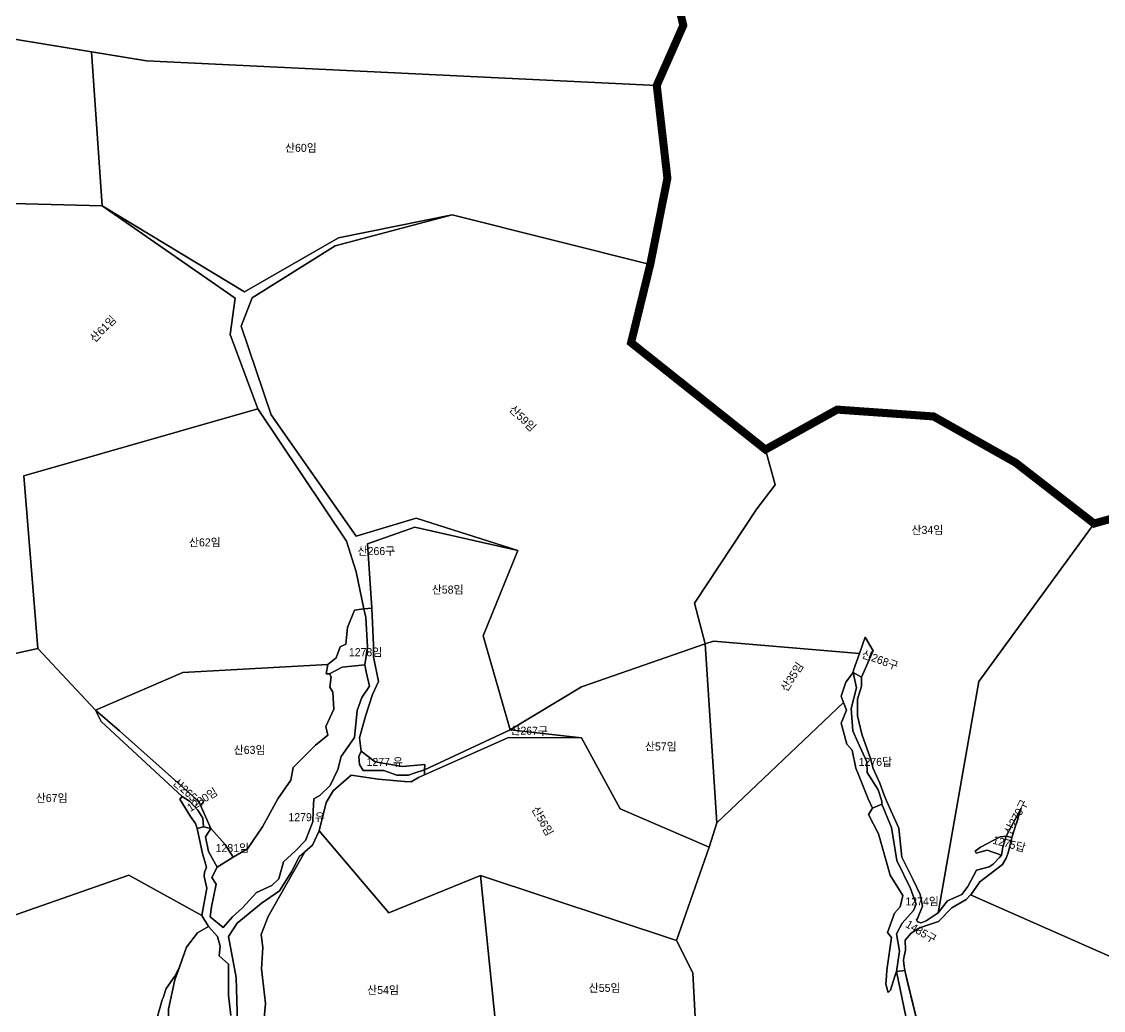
# Model space of a CAD drawing. Header units: metres. Extents: x 425810 to 429904, y 275710 to 280356.
# Drawn here: x 426609 to 427282, y 277269 to 277885 of the extents above; entities that cross this region are included whole.
import ezdxf

# ---------------------------------------------------------------- set-up
doc = ezdxf.new("R2010")
doc.units = ezdxf.units.M
doc.linetypes.add('boundary', pattern=[170, 150, -4, 4, -4, 4, -4])
for name, color, linetype in [('-00-경계_369-1 369 매입(20240430)', 7, 'Continuous'), ('00_지번', 6, 'Continuous'), ('00_지적', 6, 'Continuous')]:
    doc.layers.add(name, color=color, linetype=linetype)
doc.styles.get("Standard").update_dxf_attribs({"font": ''})
doc.styles.get('Standard').set_extended_font_data('Gulim')

msp = doc.modelspace()

# ---------------------------------------------------------------- linework, layer by layer
at = {"layer": '-00-경계_369-1 369 매입(20240430)', "color": 1, "linetype": 'boundary', "flags": 128}
msp.add_lwpolyline([(428568.2, 278277.68, 5, 5, -0.256621), (428516.85, 278290.67, 5, 5, 0), (428504.6, 278302.09, 5, 5, 0), (428496.1, 278302.15, 5, 5, 0), (428456.74, 278329.89, 5, 5, 0), (428428.08, 278337.92, 5, 5, 0), (428400.18, 278336.56, 5, 5, 0), (428393.52, 278342.44, 5, 5, 0), (428360.53, 278339.18, 5, 5, 0), (428354.62, 278333.91, 5, 5, 0), (428339.13, 278332.78, 5, 5, 0), (428328.67, 278336.03, 5, 5, 0), (428326.56, 278335.82, 5, 5, -0.1835), (428248, 278356.97, 5, 5, 0), (428217.51, 278379.09, 5, 5, 0), (428175.02, 278410.59, 5, 5, 0), (428156.03, 278422.22, 5, 5, 0), (428142.35, 278429.28, 5, 5, 0), (428040.45, 278481.59, 5, 5, 0), (427977.64, 278514.83, 5, 5, 0), (427941.57, 278533.23, 5, 5, 0), (427943.15, 278543.65, 5, 5, 0), (427944.74, 278554.21, 5, 5, 0), (427944.8, 278554.24, 5, 5, 0), (427949.67, 278585.84, 5, 5, 0), (427921.6, 278588.92, 5, 5, 0), (427848.94, 278616.01, 5, 5, 0), (427828.56, 278640.7, 5, 5, 0), (427798.74, 278646.62, 5, 5, 0), (427777.67, 278622.48, 5, 5, 0), (427733.55, 278606.06, 5, 5, 0), (427677.3, 278626.99, 5, 5, 0), (427610.58, 278626.99, 5, 5, 0), (427592.4, 278607.6, 5, 5, 0), (427587.84, 278607.71, 5, 5, 0), (427567.97, 278626.99, 5, 5, 0), (427514.13, 278626.99, 5, 5, 0), (427498.57, 278595.16, 5, 5, 0), (427334.49, 278598.47, 5, 5, 0), (427321.51, 278586.38, 5, 5, 0), (427300.15, 278581.28, 5, 5, 0), (427301.99, 278518.95, 5, 5, 0), (427297.86, 278481.07, 5, 5, 0), (427297.44, 278477.16, 5, 5, 0), (427251.4, 278493.07, 5, 5, 0), (427212.92, 278490, 5, 5, 0), (427192.22, 278480.9, 5, 5, 0), (427194.93, 278477.05, 5, 5, 0), (427190.75, 278468.73, 5, 5, 0), (427186.47, 278462.68, 5, 5, 0), (427174.5, 278461.44, 5, 5, 0), (427159.34, 278468.76, 5, 5, 0), (427160.1, 278470.27, 5, 5, 0), (427155.3, 278470.36, 5, 5, 0), (427145.4, 278471.68, 5, 5, 0), (427141.13, 278469.37, 5, 5, 0), (427135.91, 278471.57, 5, 5, 0), (427121.76, 278437.91, 5, 5, 0), (427126.64, 278389.66, 5, 5, 0), (427123.16, 278338.37, 5, 5, 0), (427104.57, 278330.11, 5, 5, 0), (427060.11, 278310.36, 5, 5, 0), (427026.19, 278280.45, 5, 5, 0), (427014.49, 278270.13, 5, 5, 0), (426953.95, 278216.78, 5, 5, 0), (426978.09, 278210.09, 5, 5, 0), (427020.13, 278179.51, 5, 5, 0), (427026.21, 278172.91, 5, 5, 0), (426987.7, 278121.75, 5, 5, 0), (427011.74, 277949.56, 5, 5, 0), (427009.57, 277929.72, 5, 5, 0), (427020.63, 277882.75, 5, 5, 0), (427004.12, 277845.38, 5, 5, 0), (427010.75, 277787.53, 5, 5, 0), (427000.04, 277733.77, 5, 5, 0), (426988.13, 277685.16, 5, 5, 0), (427071.78, 277618.58, 5, 5, 0), (427116.45, 277643.45, 5, 5, 0), (427176.44, 277639.2, 5, 5, 0), (427227.52, 277610.41, 5, 5, 0), (427276.41, 277572.48, 5, 5, 0), (427321.08, 277585.09, 5, 5, 0), (427330.23, 277571.3, 5, 5, 0), (427344, 277550.55, 5, 5, 0), (427365.09, 277566.33, 5, 5, 0), (427375.35, 277574.01, 5, 5, 0), (427398.27, 277600.7, 5, 5, 0), (427494.66, 277583.04, 5, 5, 0), (427544, 277627.17, 5, 5, 0), (427567.47, 277710.99, 5, 5, 0), (427554.42, 277765.36, 5, 5, 0), (427542.06, 277816.86, 5, 5, 0), (427541.14, 277820.68, 5, 5, 0), (427560.72, 277905.61, 5, 5, 0), (427645.9, 277978.09, 5, 5, 0), (427744.53, 278038.63, 5, 5, 0), (427769.87, 278054.19, 5, 5, 0), (427843.22, 278092.11, 5, 5, 0), (427863.42, 278107.41, 5, 5, 0), (427882.74, 278137.91, 5, 5, 0), (427883.96, 278166.41, 5, 5, 0), (427887.32, 278175.35, 5, 5, 0), (427911.39, 278196.86, 5, 5, 0), (427912.01, 278222.73, 5, 5, 0), (427957.75, 278215, 5, 5, 0), (428012.07, 277983.38, 5, 5, 0), (428096.94, 278017.94, 5, 5, 0), (428242.95, 277930.41, 5, 5, 0), (428306.39, 277955.36, 5, 5, 0), (428324.62, 277923.61, 5, 5, 0), (428355.58, 277903.46, 5, 5, 0), (428374.91, 277886.18, 5, 5, 0), (428418.94, 277906.25, 5, 5, 0), (428511.44, 277881.13, 5, 5, 0), (428538.77, 277857.59, 5, 5, 0), (428559.92, 277839.38, 5, 5, 0), (428636.97, 277806.59, 5, 5, 0), (428652.4, 277809.9, 5, 5, 0), (428668.37, 277830.72, 5, 5, 0), (428700.96, 277880.83, 5, 5, 0), (428728.31, 277913.69, 5, 5, 0), (428781.43, 277944.52, 5, 5, 0), (428812, 277973.66, 5, 5, 0), (428825.47, 278025.91, 5, 5, 0), (428800.16, 278143.76, 5, 5, 0), (428770.39, 278292, 5, 5, 0), (428769.49, 278303.13, 5, 5, 0), (428763.5, 278310.16, 5, 5, 0), (428768.71, 278316.82, 5, 5, 0), (428772.3, 278323.95, 5, 5, 0), (428772.95, 278326.25, 5, 5, 0), (428774.61, 278332.28, 5, 5, 0), (428774.99, 278335.62, 5, 5, 0), (428775.27, 278344.56, 5, 5, 0), (428773.29, 278344.11, 5, 5, 0), (428766.79, 278345.34, 5, 5, 0), (428765.8, 278348.33, 5, 5, 0), (428758.91, 278368.99, 5, 5, 0), (428750.66, 278369.36, 5, 5, -0.399832), (428717.94, 278316.64, 5, 5, 0), (428568.21, 278277.68, 5, 5, -0.000062), (428568.2, 278277.68, 0, 0, 0)], format="xyseb", dxfattribs=at)
at = {"layer": '00_지적', "linetype": 'Continuous', "flags": 128}
for points in [[(427009.57, 277929.72), (427020.63, 277882.75), (427004.12, 277845.38), (426686.49, 277860.8), (426595.1, 277875.72), (426606.45, 277938.19)], [(427321.08, 277585.09), (427276.41, 277572.48), (427227.52, 277610.41), (427176.44, 277639.2), (427116.45, 277643.45), (427071.78, 277618.58), (426988.13, 277685.16), (427000.04, 277733.77), (427010.75, 277787.53), (427004.12, 277845.38), (427020.63, 277882.75), (427009.57, 277929.72)], [(427304.19, 277295.01), (427199.5, 277341.15), (427199.62, 277341.27), (427205.24, 277349.37), (427219.31, 277360.07), (427221.6, 277364.11), (427222.86, 277367.45), (427225.28, 277377.01), (427231.07, 277395.14), (427221.74, 277377.67), (427221.74, 277377.67), (427217.96, 277377.33), (427205.59, 277370.86), (427202.42, 277368.37), (427202.92, 277367.09), (427209.73, 277368.98), (427218.69, 277365.93), (427217.53, 277364.47), (427213.65, 277360.24), (427211.09, 277358.68), (427203.23, 277356.52), (427197.88, 277346.49), (427194.09, 277341.47), (427185.08, 277337.39), (427181.97, 277333.44), (427179.37, 277330.02), (427204.61, 277474.06), (427276.41, 277572.48), (427321.08, 277585.09)], [(426738.9, 277266.01), (426737.54, 277278.75), (426737.53, 277298.06), (426731.7, 277303.15), (426732.36, 277309.32), (426730.7, 277315.18), (426725.12, 277321.41), (426720.87, 277328.42), (426723.99, 277345.37), (426722.39, 277352.63), (426722.53, 277355.27), (426723.74, 277358.37), (426721.23, 277366.97), (426718, 277382.58), (426721.94, 277383.5), (426726.5, 277382.56), (426723.22, 277377.38), (426725.13, 277368.3), (426730.34, 277358.37), (426727.09, 277352.02), (426729.74, 277347.77), (426726.95, 277333.82), (426726.1, 277327.54), (426734.16, 277320.96), (426740.07, 277327.44), (426746.14, 277333.03), (426754.97, 277342.66), (426764.52, 277347.13), (426768.86, 277351.22), (426771.65, 277361.69), (426779.24, 277368.67), (426785.48, 277375.05), (426789.95, 277386.61), (426790.19, 277393.28), (426790.54, 277400.95), (426794.33, 277403.12), (426800.81, 277409.35), (426805.57, 277419.19), (426807.71, 277427.35), (426815.95, 277439.26), (426817.49, 277456.01), (426820.4, 277464.17), (426825.29, 277471.1), (426823.25, 277480.15), (426822.41, 277484.54), (426823.97, 277495.76), (426823.04, 277513.92), (426821.66, 277519.26), (426826.81, 277519.81), (426827.68, 277496.76), (426827.85, 277489.48), (426830.94, 277474.17), (426827.1, 277465.92), (426822.87, 277452.52), (426819.04, 277438.98), (426820.04, 277430.6), (426818.54, 277427.47), (426819.04, 277422.33), (426821.25, 277418.67), (426834.13, 277418.63), (426842.31, 277415.85), (426849.59, 277415.68), (426853.18, 277416.9), (426859.57, 277419.06), (426859.51, 277415.94), (426855.69, 277414.26), (426851.13, 277411.58), (426847.02, 277411.73), (426830.57, 277413.31), (426813.79, 277415.8), (426802.69, 277406.05), (426798.2, 277398.64), (426793.94, 277380.98), (426789.76, 277372.11), (426781.49, 277364.83), (426776.72, 277355.44), (426769.21, 277343.72), (426757.73, 277335.87), (426742.95, 277323.66), (426737.38, 277315.17), (426742.18, 277289.74), (426743.18, 277261.07)], [(426512.33, 277471.29), (426618.79, 277494.68), (426654.61, 277456.29), (426658.21, 277449.11), (426708.61, 277402.56), (426707.09, 277400.75), (426713.81, 277390.02), (426717.03, 277385.68), (426718, 277382.58), (426721.23, 277366.97), (426723.74, 277358.37), (426722.53, 277355.27), (426722.39, 277352.63), (426723.99, 277345.37), (426720.87, 277328.42), (426675.42, 277353.45), (426551.26, 277310.14)], [(427030.92, 277209.69), (427026.57, 277292.56), (427016.51, 277312.68), (427036.72, 277370.96), (427041.53, 277386.01), (427120.43, 277461), (427120.43, 277461), (427122.31, 277456.27), (427118.87, 277448.1), (427122.38, 277435.16), (427125.78, 277431.36), (427127.98, 277420.06), (427129.5, 277416.58), (427135.69, 277401), (427138.45, 277395.27), (427135.87, 277391.24), (427142.1, 277379.15), (427149.51, 277353.44), (427157.35, 277340.77), (427155.72, 277333.83), (427152.21, 277329.76), (427147.77, 277317.67), (427150.36, 277314.6), (427147.36, 277294.32), (427147.09, 277290.7), (427146.74, 277285.57), (427148.11, 277280.29), (427149.67, 277281.87), (427152.28, 277290.52), (427153.39, 277293.46), (427170.87, 277209.35)], [(426743.18, 277261.07), (426742.18, 277289.74), (426737.38, 277315.17), (426742.95, 277323.66), (426757.73, 277335.87), (426769.21, 277343.72), (426776.72, 277355.44), (426781.49, 277364.83), (426785.07, 277367.98), (426762.13, 277327.69), (426757.88, 277316.6), (426758.89, 277308.31), (426758.11, 277295.04), (426760.52, 277273.61), (426759.35, 277259.6)], [(426551.26, 277310.14), (426675.42, 277353.45), (426720.87, 277328.42), (426725.12, 277321.41), (426718.14, 277317.5), (426711.35, 277308.61), (426706.87, 277296.23), (426704.12, 277290.63), (426698.59, 277282.92), (426696.8, 277277.06), (426696.21, 277275.84), (426691.48, 277258.87), (426687.36, 277240.94), (426672.21, 277214.03), (426662.85, 277214.31), (426609.97, 277215.9), (426574.97, 277204.9)], [(426700.18, 277263.4), (426700.15, 277270.05), (426703.97, 277288.24), (426711.35, 277308.61), (426718.14, 277317.5), (426725.12, 277321.41), (426730.7, 277315.18), (426732.36, 277309.32), (426731.7, 277303.15), (426737.53, 277298.06), (426737.54, 277278.75), (426738.9, 277266.01)], [(426691.48, 277258.87), (426696.21, 277275.84), (426696.8, 277277.06), (426698.59, 277282.92), (426704.12, 277290.63), (426706.87, 277296.23), (426703.97, 277288.24), (426700.15, 277270.05), (426700.18, 277263.4)]]:
    msp.add_lwpolyline(points, dxfattribs=at)
for points in [[(426595.1, 277875.72), (426652.28, 277866.38), (426658.74, 277770.37), (426563.08, 277772.84), (426578.87, 277724.79), (426575.58, 277704.11), (426380.91, 277676.9), (426359.6, 277714.24), (426362.47, 277798.78), (426359.93, 277841.32), (426574.94, 277824.16), (426595.1, 277875.72)], [(426652.28, 277866.38), (426686.49, 277860.8), (427004.12, 277845.38), (427010.75, 277787.53), (427000.04, 277733.77), (426876.76, 277764.87), (426806.05, 277750.45), (426747.42, 277716.81), (426658.74, 277770.37), (426652.28, 277866.38)], [(426575.58, 277704.11), (426578.87, 277724.79), (426563.08, 277772.84), (426658.74, 277770.37), (426741.69, 277712.79), (426738.56, 277690.29), (426755.83, 277643.92), (426610.04, 277602.17), (426618.79, 277494.68), (426512.33, 277471.29), (426459.17, 277544.34), (426514.02, 277561.11), (426510.59, 277589.69), (426543.02, 277601.1), (426569.79, 277667.76), (426575.58, 277704.11)], [(426658.74, 277770.37), (426747.42, 277716.81), (426806.05, 277750.45), (426876.76, 277764.87), (426803.93, 277745.56), (426752.19, 277713.12), (426745.42, 277695.44), (426764, 277640.23), (426816.96, 277564.53), (426854.25, 277575.81), (426917.7, 277555.63), (426853.44, 277570.22), (426824, 277559.89), (426826.81, 277519.81), (426821.66, 277519.26), (426817.05, 277542.48), (426810.85, 277561.52), (426755.83, 277643.92), (426738.56, 277690.29), (426741.69, 277712.79), (426658.74, 277770.37)], [(426876.76, 277764.87), (427000.04, 277733.77), (426988.13, 277685.16), (427071.78, 277618.58), (427077.81, 277596.56), (427066.43, 277581.7), (427027.54, 277522.91), (427034.27, 277497.54), (426957.21, 277470.7), (426912.94, 277444.08), (426896.02, 277502.48), (426917.7, 277555.63), (426854.25, 277575.81), (426816.96, 277564.53), (426764, 277640.23), (426745.42, 277695.44), (426752.19, 277713.12), (426803.93, 277745.56), (426876.76, 277764.87)], [(426755.83, 277643.92), (426810.85, 277561.52), (426817.05, 277542.48), (426821.66, 277519.26), (426815.98, 277518.49), (426811.62, 277507.83), (426810.6, 277497.25), (426806.91, 277495.78), (426804.53, 277488.83), (426799.42, 277484.72), (426708.95, 277479.66), (426654.61, 277456.29), (426618.79, 277494.68), (426610.04, 277602.17), (426755.83, 277643.92)], [(427276.41, 277572.48), (427204.61, 277474.06), (427179.37, 277330.02), (427171.77, 277325.08), (427168.77, 277323.74), (427166.49, 277324.49), (427165.87, 277325.7), (427166.43, 277326.38), (427169.52, 277334.15), (427168.16, 277341.52), (427163.8, 277350.51), (427156.72, 277364.75), (427154.84, 277382.74), (427147.15, 277399.69), (427145.76, 277403.39), (427142.98, 277410.71), (427138.86, 277419.94), (427137.27, 277426.17), (427131.79, 277441.32), (427129.08, 277452.69), (427129.17, 277463.03), (427131.54, 277471.2), (427131.56, 277476.81), (427138.76, 277493.26), (427133.83, 277501.65), (427130.3, 277491.51), (427039.4, 277499.32), (427034.27, 277497.54), (427027.54, 277522.91), (427066.43, 277581.7), (427077.81, 277596.56), (427071.78, 277618.58), (427116.45, 277643.45), (427176.44, 277639.2), (427227.52, 277610.41), (427276.41, 277572.48)], [(426917.7, 277555.63), (426896.02, 277502.48), (426912.94, 277444.08), (426859.57, 277419.06), (426859.65, 277422.49), (426845.75, 277421.06), (426828.78, 277424.12), (426820.04, 277430.6), (426819.04, 277438.98), (426822.87, 277452.52), (426827.1, 277465.92), (426830.94, 277474.17), (426827.85, 277489.48), (426827.68, 277496.76), (426826.81, 277519.81), (426824, 277559.89), (426853.44, 277570.22), (426917.7, 277555.63)], [(426821.66, 277519.26), (426823.04, 277513.92), (426823.97, 277495.76), (426822.41, 277484.54), (426808.16, 277483.06), (426800.42, 277478.79), (426798.23, 277478.91), (426799.42, 277484.72), (426804.53, 277488.83), (426806.91, 277495.78), (426810.6, 277497.25), (426811.62, 277507.83), (426815.98, 277518.49), (426821.66, 277519.26)], [(427130.3, 277491.51), (427126.69, 277481.15), (427126.41, 277479.73), (427121.91, 277473.6), (427118.85, 277464.99), (427120.43, 277461), (427041.53, 277386.01), (427034.27, 277497.54), (427039.4, 277499.32), (427130.3, 277491.51)], [(427126.41, 277479.73), (427126.69, 277481.15), (427130.3, 277491.51), (427133.83, 277501.65), (427138.76, 277493.26), (427131.56, 277476.81), (427126.41, 277479.73)], [(427034.27, 277497.54), (427041.53, 277386.01), (427036.72, 277370.96), (426981.32, 277394.73), (426957.25, 277438.94), (426912.94, 277444.08), (426957.21, 277470.7), (427034.27, 277497.54)], [(426799.42, 277484.72), (426798.23, 277478.91), (426800.42, 277478.79), (426801.32, 277477.08), (426800.47, 277470.58), (426802.46, 277467.46), (426803.02, 277456.89), (426798, 277445.99), (426799.28, 277440.61), (426791.69, 277434.53), (426777.8, 277420.57), (426776.3, 277412.67), (426768.25, 277401.06), (426758.61, 277383.57), (426749.3, 277369.91), (426740.37, 277364.76), (426735.46, 277372.5), (426726.5, 277382.56), (426718.95, 277399.43), (426669.56, 277443.34), (426654.61, 277456.29), (426708.95, 277479.66), (426799.42, 277484.72)], [(426800.42, 277478.79), (426808.16, 277483.06), (426822.41, 277484.54), (426823.25, 277480.15), (426825.29, 277471.1), (426820.4, 277464.17), (426817.49, 277456.01), (426815.95, 277439.26), (426807.71, 277427.35), (426805.57, 277419.19), (426800.81, 277409.35), (426794.33, 277403.12), (426790.54, 277400.95), (426790.19, 277393.28), (426789.95, 277386.61), (426785.48, 277375.05), (426779.24, 277368.67), (426771.65, 277361.69), (426768.86, 277351.22), (426764.52, 277347.13), (426754.97, 277342.66), (426746.14, 277333.03), (426740.07, 277327.44), (426734.16, 277320.96), (426726.1, 277327.54), (426726.95, 277333.82), (426729.74, 277347.77), (426727.09, 277352.02), (426730.34, 277358.37), (426740.37, 277364.76), (426749.3, 277369.91), (426758.61, 277383.57), (426768.25, 277401.06), (426776.3, 277412.67), (426777.8, 277420.57), (426791.69, 277434.53), (426799.28, 277440.61), (426798, 277445.99), (426803.02, 277456.89), (426802.46, 277467.46), (426800.47, 277470.58), (426801.32, 277477.08), (426800.42, 277478.79)], [(427126.41, 277479.73), (427128.52, 277470.16), (427125.13, 277457.35), (427126.29, 277443.35), (427129.21, 277436.36), (427134.88, 277424.02), (427135.22, 277417.45), (427141.91, 277406.65), (427144.16, 277399.63), (427144.19, 277397.59), (427138.45, 277395.27), (427135.69, 277401), (427129.5, 277416.58), (427127.98, 277420.06), (427125.78, 277431.36), (427122.38, 277435.16), (427118.87, 277448.1), (427122.31, 277456.27), (427120.43, 277461), (427118.85, 277464.99), (427121.91, 277473.6), (427126.41, 277479.73)], [(427126.41, 277479.73), (427131.56, 277476.81), (427131.54, 277471.2), (427129.17, 277463.03), (427129.08, 277452.69), (427131.79, 277441.32), (427137.27, 277426.17), (427138.86, 277419.94), (427142.98, 277410.71), (427145.76, 277403.39), (427147.15, 277399.69), (427154.84, 277382.74), (427156.72, 277364.75), (427163.8, 277350.51), (427168.16, 277341.52), (427169.52, 277334.15), (427166.43, 277326.38), (427165.87, 277325.7), (427166.49, 277324.49), (427168.77, 277323.74), (427171.77, 277325.08), (427179.37, 277330.02), (427181.97, 277333.44), (427185.08, 277337.39), (427194.09, 277341.47), (427197.88, 277346.49), (427203.23, 277356.52), (427211.09, 277358.68), (427213.65, 277360.24), (427217.53, 277364.47), (427218.69, 277365.93), (427219.65, 277370.97), (427221.74, 277377.67), (427225.28, 277377.01), (427222.86, 277367.45), (427221.6, 277364.11), (427219.31, 277360.07), (427205.24, 277349.37), (427199.62, 277341.27), (427199.5, 277341.15), (427196.75, 277338.36), (427187.86, 277333.12), (427179.63, 277324.53), (427170.15, 277321.54), (427166.6, 277319.95), (427162.45, 277317.24), (427158.73, 277312.97), (427158.98, 277306.71), (427158.23, 277303.07), (427157.82, 277300.62), (427157.98, 277298.34), (427158.51, 277294.06), (427153.39, 277293.46), (427155.21, 277306.09), (427153.28, 277317.02), (427156.97, 277323.58), (427163.89, 277331.37), (427165.72, 277335.37), (427162.07, 277345.12), (427153.54, 277362.67), (427150.24, 277383.22), (427144.19, 277397.59), (427144.16, 277399.63), (427141.91, 277406.65), (427135.22, 277417.45), (427134.88, 277424.02), (427129.21, 277436.36), (427126.29, 277443.35), (427125.13, 277457.35), (427128.52, 277470.16), (427126.41, 277479.73)], [(426654.61, 277456.29), (426669.56, 277443.34), (426718.95, 277399.43), (426726.5, 277382.56), (426721.94, 277383.5), (426721.58, 277388.97), (426718.39, 277394), (426713.13, 277399.61), (426708.61, 277402.56), (426658.21, 277449.11), (426654.61, 277456.29)], [(426957.25, 277438.94), (426911.87, 277439.27), (426859.51, 277415.94), (426859.57, 277419.06), (426912.94, 277444.08), (426957.25, 277438.94)], [(426957.25, 277438.94), (426981.32, 277394.73), (427036.72, 277370.96), (427016.51, 277312.68), (426894.3, 277353.31), (426837.29, 277330.09), (426793.94, 277380.98), (426798.2, 277398.64), (426802.69, 277406.05), (426813.79, 277415.8), (426830.57, 277413.31), (426847.02, 277411.73), (426851.13, 277411.58), (426855.69, 277414.26), (426859.51, 277415.94), (426911.87, 277439.27), (426957.25, 277438.94)], [(426820.04, 277430.6), (426828.78, 277424.12), (426845.75, 277421.06), (426859.65, 277422.49), (426859.57, 277419.06), (426853.18, 277416.9), (426849.59, 277415.68), (426842.31, 277415.85), (426834.13, 277418.63), (426821.25, 277418.67), (426819.04, 277422.33), (426818.54, 277427.47), (426820.04, 277430.6)], [(426721.94, 277383.5), (426718, 277382.58), (426717.03, 277385.68), (426713.81, 277390.02), (426707.09, 277400.75), (426708.61, 277402.56), (426713.13, 277399.61), (426718.39, 277394), (426721.58, 277388.97), (426721.94, 277383.5)], [(427138.45, 277395.27), (427144.19, 277397.59), (427150.24, 277383.22), (427153.54, 277362.67), (427162.07, 277345.12), (427165.72, 277335.37), (427163.89, 277331.37), (427156.97, 277323.58), (427153.28, 277317.02), (427155.21, 277306.09), (427153.39, 277293.46), (427152.28, 277290.52), (427149.67, 277281.87), (427148.11, 277280.29), (427146.74, 277285.57), (427147.09, 277290.7), (427147.36, 277294.32), (427150.36, 277314.6), (427147.77, 277317.67), (427152.21, 277329.76), (427155.72, 277333.83), (427157.35, 277340.77), (427149.51, 277353.44), (427142.1, 277379.15), (427135.87, 277391.24), (427138.45, 277395.27)], [(427221.74, 277377.67), (427231.07, 277395.14), (427225.28, 277377.01), (427221.74, 277377.67)], [(426740.37, 277364.76), (426730.34, 277358.37), (426725.13, 277368.3), (426723.22, 277377.38), (426726.5, 277382.56), (426735.46, 277372.5), (426740.37, 277364.76)], [(426793.94, 277380.98), (426837.29, 277330.09), (426894.3, 277353.31), (426906.25, 277236.99), (426894.08, 277209), (426746.51, 277207.09), (426755.4, 277246.68), (426759.35, 277259.6), (426760.52, 277273.61), (426758.11, 277295.04), (426758.89, 277308.31), (426757.88, 277316.6), (426762.13, 277327.69), (426785.07, 277367.98), (426789.76, 277372.11), (426793.94, 277380.98)], [(427218.69, 277365.93), (427209.73, 277368.98), (427202.92, 277367.09), (427202.42, 277368.37), (427205.59, 277370.86), (427217.96, 277377.33), (427221.74, 277377.67), (427219.65, 277370.97), (427218.69, 277365.93)], [(426894.3, 277353.31), (427016.51, 277312.68), (427026.57, 277292.56), (427030.92, 277209.69), (426885.35, 277182.66), (426903.25, 277210.29), (426911.49, 277232.76), (426922.76, 277254.21), (426906.25, 277236.99), (426894.3, 277353.31)], [(427306.56, 277219.26), (427246.7, 277189.43), (427171.7, 277161.23), (427156.96, 277150.49), (427179.2, 277209.27), (427160.28, 277286.82), (427158.51, 277294.06), (427157.98, 277298.34), (427157.82, 277300.62), (427158.23, 277303.07), (427158.98, 277306.71), (427158.73, 277312.97), (427162.45, 277317.24), (427166.6, 277319.95), (427170.15, 277321.54), (427179.63, 277324.53), (427187.86, 277333.12), (427196.75, 277338.36), (427199.5, 277341.15), (427304.19, 277295.01), (427287.94, 277264.88), (427306.56, 277219.26)], [(427158.51, 277294.06), (427179.2, 277209.27), (427156.96, 277150.49), (427152.33, 277137.6), (427153.95, 277105.32), (427156.09, 277091.28), (427156.03, 277081.67), (427159.7, 277071.01), (427172.07, 277027.05), (427191.85, 277001.72), (427186.92, 276998.05), (427163.04, 277033.46), (427143.71, 277087.93), (427149.96, 277107.95), (427149.69, 277119.34), (427144.96, 277136.98), (427170.87, 277209.35), (427153.39, 277293.46), (427158.51, 277294.06)]]:
    msp.add_lwpolyline(points, close=True, dxfattribs=at)

# ---------------------------------------------------------------- texts
at = {"layer": '00_지번'}
for s, p in [('산60임', (426772.62, 277804.01)), ('산34임', (427162.71, 277566)), ('산62임', (426712.82, 277558.26)), ('산266구', (426817.83, 277552.84)), ('산58임', (426864.03, 277528.83)), ('1278임', (426812.44, 277489.87)), ('산63임', (426740.71, 277429.01)), ('산57임', (426996.73, 277431.12)), ('1277 유', (426823.44, 277421.49)), ('1276답', (427129.84, 277421.54)), ('산67임', (426617.48, 277399.04)), ('1279 유', (426774.81, 277387.1)), ('1281임', (426729.49, 277367.87)), ('1274임', (427158.95, 277334.63)), ('산54임', (426823.78, 277279.42)), ('산55임', (426961.76, 277280.77))]:
    msp.add_text(s, height=5, dxfattribs=at).set_placement(p)
for s, rotation, p in [('산61임', 45, (426654.07, 277685)), ('산59임', 316, (426911.8, 277643.11)), ('산268구', 340, (427131.31, 277489.17)), ('산35임', 57, (427085, 277467.33)), ('산267구', 359, (426912.91, 277441.14)), ('산265구', 318, (426702.37, 277410.54)), ('1280임', 33, (426713.75, 277392.71)), ('산270구', 62, (427224.53, 277378.14)), ('산56임', 299, (426926.08, 277394.7)), ('1275답', 345, (427212.86, 277373.22)), ('1485구', 329, (427158.53, 277321.45))]:
    msp.add_text(s, height=5, rotation=rotation, dxfattribs=at).set_placement(p)

doc.saveas('drawing.dxf')
